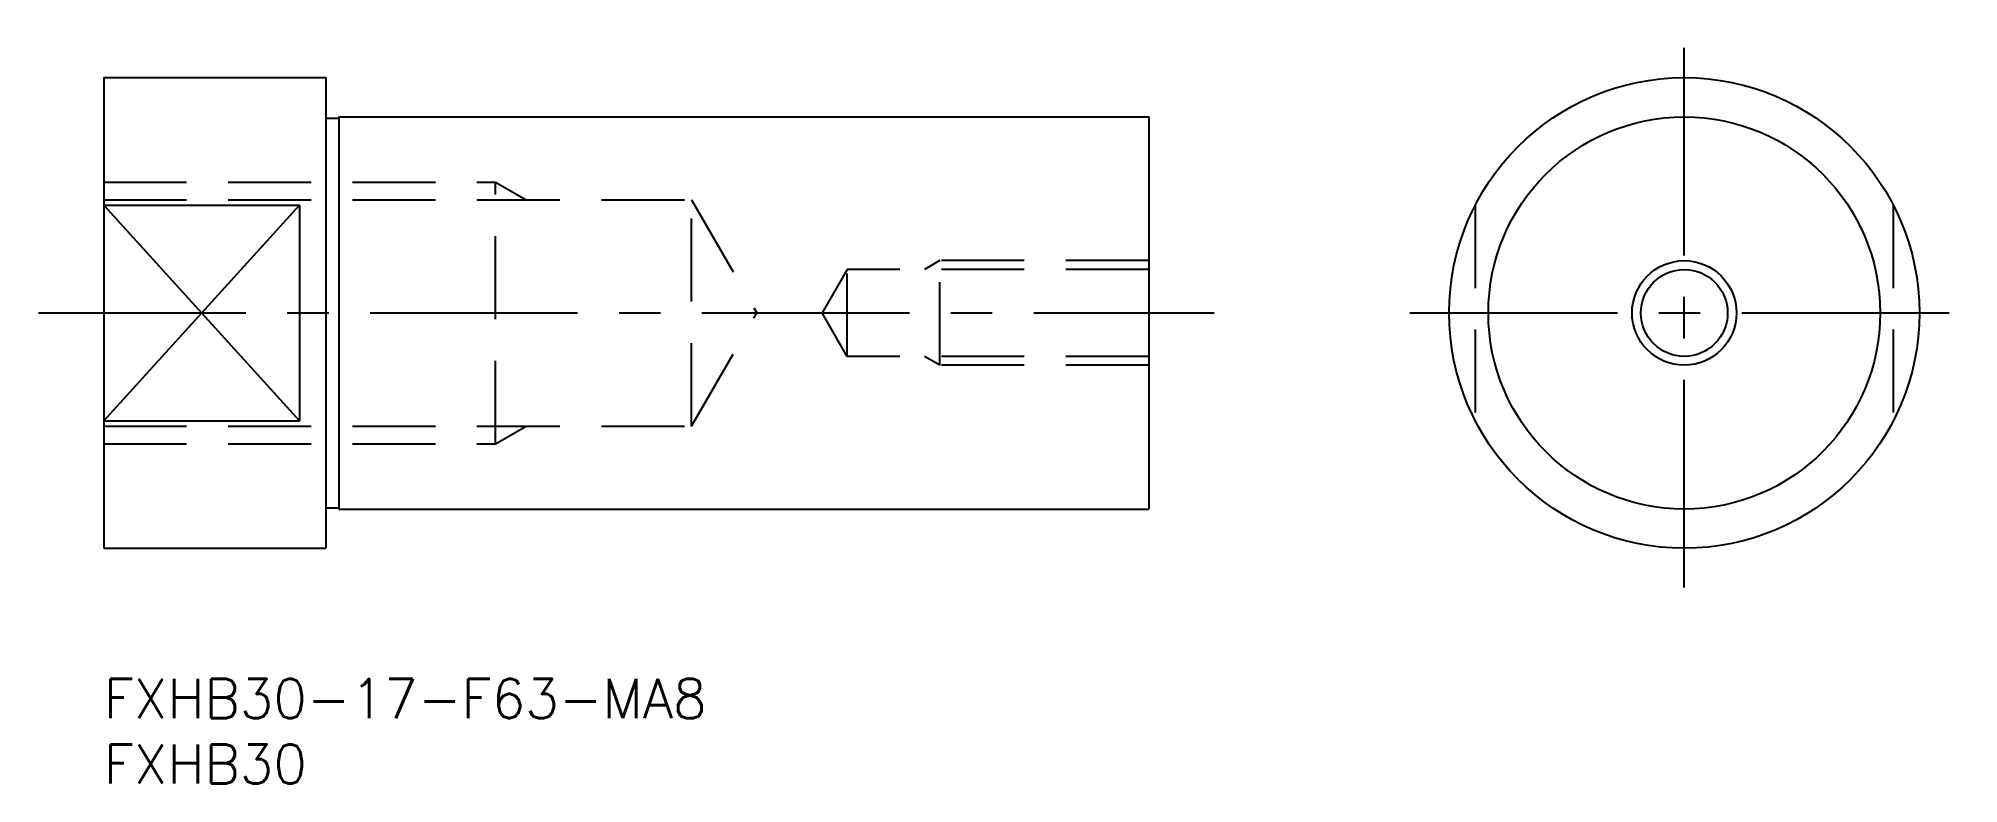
# Model space of a CAD drawing. Extents: x -5 to 142, y -8 to 49.
import ezdxf

# ---------------------------------------------------------------- set-up
doc = ezdxf.new("R2010")
doc.units = 0
doc.header["$LTSCALE"] = 0.5
doc.linetypes.add('CENTER', pattern=[50.8, 31.75, -6.35, 6.35, -6.35])
doc.linetypes.add('DASHED', pattern=[19.05, 12.7, -6.35])
for name, color, linetype in [('MSM_CENTER', 1, 'CENTER'), ('MSM_CONTINUOUS', 7, 'CONTINUOUS'), ('MSM_DASHED', 4, 'DASHED'), ('MSM_NARROW', 5, 'CONTINUOUS'), ('MSM_PART_NUMBER', 7, 'CONTINUOUS')]:
    doc.layers.add(name, color=color, linetype=linetype)
doc.styles.get("Standard").update_dxf_attribs({"font": 'txt.shx', "height": 3, "bigfont": 'bigfont.shx'})

msp = doc.modelspace()

# ---------------------------------------------------------------- linework, layer by layer
at = {"layer": 'MSM_CENTER'}
for p, q in [((121, 7), (121, 49)), ((-5, 28), (85, 28)), ((100, 28), (142, 28))]:
    msp.add_line(p, q, dxfattribs=at)
at = {"layer": 'MSM_CONTINUOUS'}
for p, q in [((0, 46), (0, 10)), ((0, 46), (17, 46)), ((17, 46), (17, 10)), ((17, 42.9), (18, 42.9)), ((18, 43), (80, 43)), ((18, 43), (18, 13)), ((80, 43), (80, 13)), ((0, 36.25), (15, 36.25)), ((15, 36.25), (15, 19.75)), ((0, 19.75), (15, 19.75)), ((17, 13.1), (18, 13.1)), ((18, 13), (80, 13)), ((0, 10), (17, 10))]:
    msp.add_line(p, q, dxfattribs=at)
for radius in [18, 15, 3.32]:
    msp.add_circle((121, 28), radius, dxfattribs=at)
at = {"layer": 'MSM_DASHED'}
for p, q in [((0, 38), (30, 38)), ((30, 18), (30, 38)), ((30, 38), (32.34, 36.65)), ((0, 36.65), (45.01, 36.65)), ((45.01, 36.65), (50, 28)), ((45.01, 19.35), (45.01, 36.65)), ((105, 36.25), (105, 19.75)), ((137, 36.25), (137, 19.75)), ((56.92, 31.32), (55, 28)), ((80, 31.32), (56.92, 31.32)), ((56.92, 24.68), (56.92, 31.32)), ((64, 32), (62.83, 31.32)), ((80, 32), (64, 32)), ((64, 24), (64, 32)), ((45.01, 19.35), (50, 28)), ((56.92, 24.68), (55, 28)), ((80, 24.68), (56.92, 24.68)), ((64, 24), (62.83, 24.68)), ((80, 24), (64, 24)), ((0, 19.35), (45.01, 19.35)), ((30, 18), (32.34, 19.35)), ((0, 18), (30, 18))]:
    msp.add_line(p, q, dxfattribs=at)
at = {"layer": 'MSM_NARROW'}
for p, q in [((0, 36.25), (15, 19.75)), ((0, 19.75), (15, 36.25))]:
    msp.add_line(p, q, dxfattribs=at)
msp.add_circle((121, 28), 4, dxfattribs=at)

# ---------------------------------------------------------------- texts
at = {"layer": 'MSM_PART_NUMBER'}
for s, p in [('FXHB30-17-F63-MA8', (0, -3)), ('FXHB30', (0, -8))]:
    msp.add_text(s, height=3, dxfattribs=at).set_placement(p)

doc.saveas('drawing.dxf')
